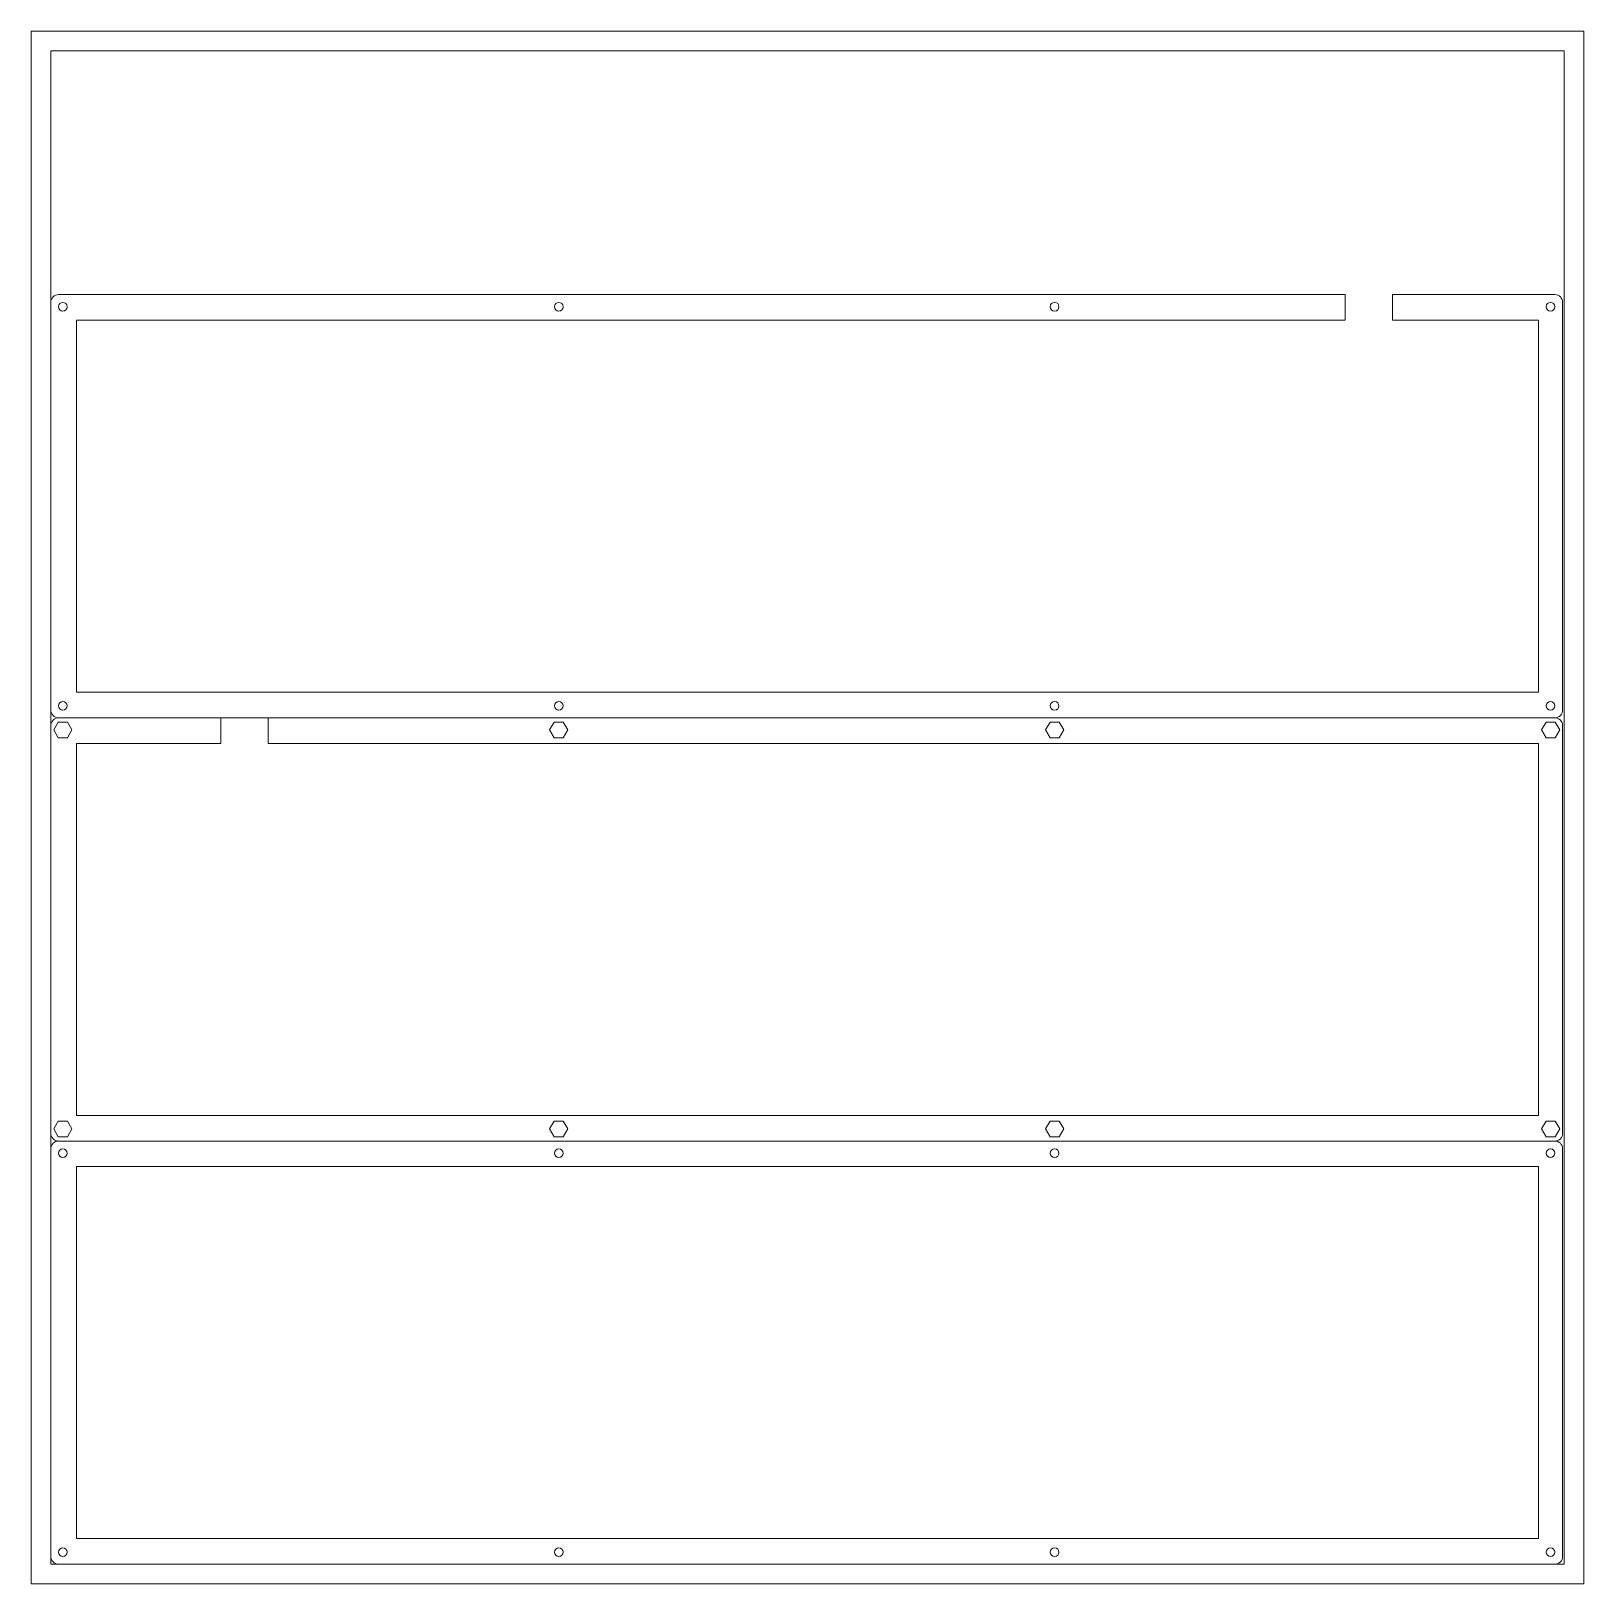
# Model space of a CAD drawing. Header units: millimetres. Extents: x -5 to 389, y -5 to 389.
import ezdxf

# ---------------------------------------------------------------- set-up
doc = ezdxf.new("R2010")
doc.units = ezdxf.units.MM
doc.header["$MEASUREMENT"] = 0
doc.layers.get('0').update_dxf_attribs({"color": 30, "lineweight": 0, "true_color": 0xf6921e})
doc.layers.add('Cutting lines', color=5, linetype='Continuous', lineweight=0, true_color=0x0000ff)

msp = doc.modelspace()

# ---------------------------------------------------------------- linework, layer by layer
at = {"color": 30, "lineweight": 0, "true_color": 0xf6921e}
for points in [[(-5, -5), (389, -5), (389, 389), (-5, 389)], [(0, 0), (384, 0), (384, 384), (0, 384)]]:
    msp.add_lwpolyline(points, close=True, dxfattribs=at)
at = {"layer": 'Cutting lines'}
for p, q in [((0, 216.75), (0, 320.13)), ((328.42, 322.13), (2, 322.13)), ((328.42, 315.63), (328.42, 322.13)), ((381.6, 322.13), (340.42, 322.13)), ((340.42, 315.63), (340.42, 322.13)), ((383.6, 320.13), (383.6, 216.76)), ((328.42, 315.63), (6.5, 315.63)), ((6.5, 315.63), (6.5, 221.25)), ((377.5, 315.63), (340.42, 315.63)), ((377.5, 221.25), (377.5, 315.63)), ((6.5, 221.25), (377.5, 221.25)), ((1.91, 213.69), (0.75, 211.69)), ((4.22, 213.69), (1.91, 213.69)), ((381.6, 214.75), (2, 214.75)), ((5.37, 211.69), (4.22, 213.69)), ((43.18, 208.25), (43.18, 214.75)), ((55.18, 208.25), (55.18, 214.75)), ((127.73, 213.69), (126.58, 211.69)), ((130.04, 213.69), (127.73, 213.69)), ((131.2, 211.69), (130.04, 213.69)), ((253.56, 213.69), (252.4, 211.69)), ((255.87, 213.69), (253.56, 213.69)), ((257.02, 211.69), (255.87, 213.69)), ((379.39, 213.69), (378.23, 211.69)), ((381.7, 213.69), (379.39, 213.69)), ((382.85, 211.69), (381.7, 213.69)), ((0, 109.38), (0, 212.75)), ((0.75, 211.69), (1.91, 209.69)), ((1.91, 209.69), (4.22, 209.69)), ((4.22, 209.69), (5.37, 211.69)), ((126.58, 211.69), (127.73, 209.69)), ((127.73, 209.69), (130.04, 209.69)), ((130.04, 209.69), (131.2, 211.69)), ((252.4, 211.69), (253.56, 209.69)), ((253.56, 209.69), (255.87, 209.69)), ((255.87, 209.69), (257.02, 211.69)), ((378.23, 211.69), (379.39, 209.69)), ((379.39, 209.69), (381.7, 209.69)), ((381.7, 209.69), (382.85, 211.69)), ((383.6, 212.75), (383.6, 109.38)), ((43.18, 208.25), (6.5, 208.25)), ((6.5, 208.25), (6.5, 113.88)), ((377.5, 208.25), (55.18, 208.25)), ((377.5, 113.88), (377.5, 208.25)), ((1.91, 112.44), (0.75, 110.44)), ((0.75, 110.44), (1.91, 108.44)), ((4.22, 112.44), (1.91, 112.44)), ((5.37, 110.44), (4.22, 112.44)), ((4.22, 108.44), (5.37, 110.44)), ((6.5, 113.88), (377.5, 113.88)), ((127.73, 112.44), (126.58, 110.44)), ((126.58, 110.44), (127.73, 108.44)), ((130.04, 112.44), (127.73, 112.44)), ((131.2, 110.44), (130.04, 112.44)), ((130.04, 108.44), (131.2, 110.44)), ((253.56, 112.44), (252.4, 110.44)), ((252.4, 110.44), (253.56, 108.44)), ((255.87, 112.44), (253.56, 112.44)), ((257.02, 110.44), (255.87, 112.44)), ((255.87, 108.44), (257.02, 110.44)), ((379.39, 112.44), (378.23, 110.44)), ((378.23, 110.44), (379.39, 108.44)), ((381.7, 112.44), (379.39, 112.44)), ((382.85, 110.44), (381.7, 112.44)), ((381.7, 108.44), (382.85, 110.44)), ((1.91, 108.44), (4.22, 108.44)), ((381.6, 107.38), (2, 107.38)), ((127.73, 108.44), (130.04, 108.44)), ((253.56, 108.44), (255.87, 108.44)), ((379.39, 108.44), (381.7, 108.44)), ((0, 2), (0, 105.38)), ((383.6, 105.38), (383.6, 2)), ((377.5, 100.88), (6.5, 100.88)), ((6.5, 100.88), (6.5, 6.5)), ((377.5, 6.5), (377.5, 100.88)), ((6.5, 6.5), (377.5, 6.5)), ((381.6, 0), (2, 0))]:
    msp.add_line(p, q, dxfattribs=at)
for centre in [(3.06, 319.07), (128.89, 319.07), (254.71, 319.07), (380.54, 319.07), (3.06, 217.82), (128.89, 217.82), (254.71, 217.82), (380.54, 217.82), (3.06, 104.31), (128.89, 104.31), (254.71, 104.31), (380.54, 104.31), (3.06, 3.06), (128.89, 3.06), (254.71, 3.06), (380.54, 3.06)]:
    msp.add_circle(centre, 1.1, dxfattribs=at)
for centre, start, end in [((2, 320.13), 90.0134, 180.0286), ((381.6, 320.13), 0.0286, 90), ((2, 216.75), 180.0134, 270.0261), ((381.6, 216.75), 270, 0.0262), ((2, 212.75), 90.0134, 180.0286), ((381.6, 212.75), 0.0286, 90), ((2, 109.38), 180.0134, 270.0261), ((2, 105.38), 90.0134, 180.0286), ((381.6, 109.38), 270, 0.0262), ((381.6, 105.38), 0.0286, 90), ((2, 2), 180.0134, 270.0261), ((381.6, 2), 270, 0.0262)]:
    msp.add_arc(centre, 2, start, end, dxfattribs=at)

doc.saveas('drawing.dxf')
